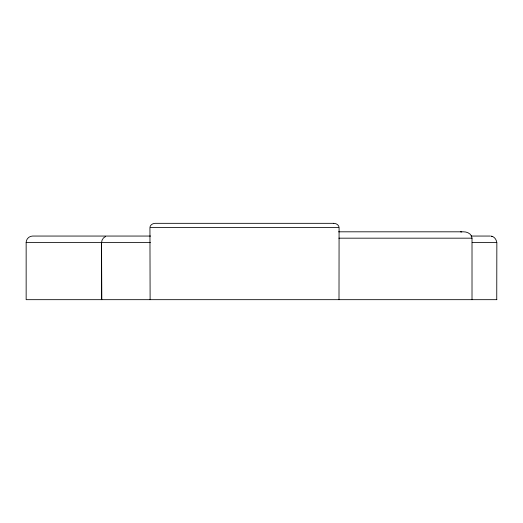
<?xml version="1.0" encoding="UTF-8"?>
<svg xmlns="http://www.w3.org/2000/svg" width="523" height="523" viewBox="0 0 523 523"><rect width="100%" height="100%" fill="white"/><g stroke="black" fill="none" stroke-linecap="round" stroke-linejoin="round"><path stroke-width="0.78" d="M150.65 236.056L32.511 236.056C29.105 236.115 26.196 238.998 26.15 242.417L26.15 299.672L496.85 299.672M101.593 299.672L101.593 242.417L102.09 240.077L103.502 237.919L105.653 236.501M339.002 299.672L339.087 227.57L149.938 227.57L150.114 299.672M496.745 299.672L496.85 242.417L472.184 242.417M149.99 226.975C150.519 224.655 152.964 223.38 155.207 223.328L333.779 223.328M338.544 231.813L463.541 231.813C467.268 231.715 471.89 234.003 472.014 238.174L472.014 299.672M471.079 236.056L490.489 236.056M492.568 236.501L491.359 236.161C494.372 236.671 496.405 239.495 496.745 242.417M338.865 238.174L472.014 238.174M26.15 242.417L101.011 242.417M101.547 242.417L101.717 299.672L101.593 242.417L150.408 242.417M460.515 231.813L461.776 231.944M333.785 223.328C336.06 223.38 338.538 224.694 339.015 227.067"/></g></svg>
